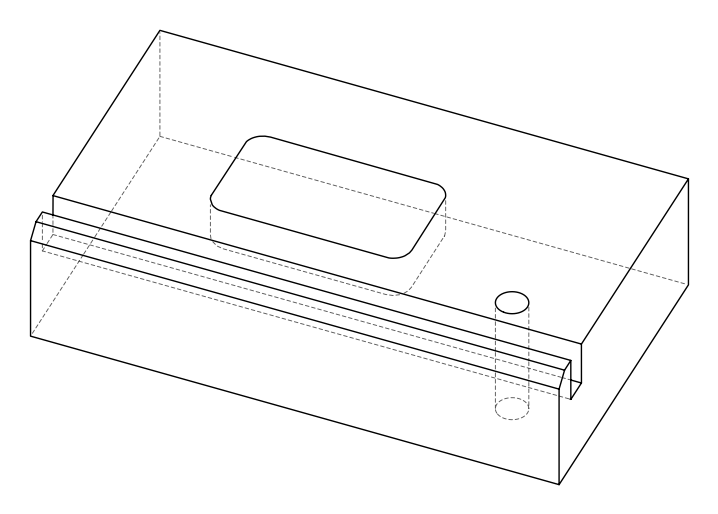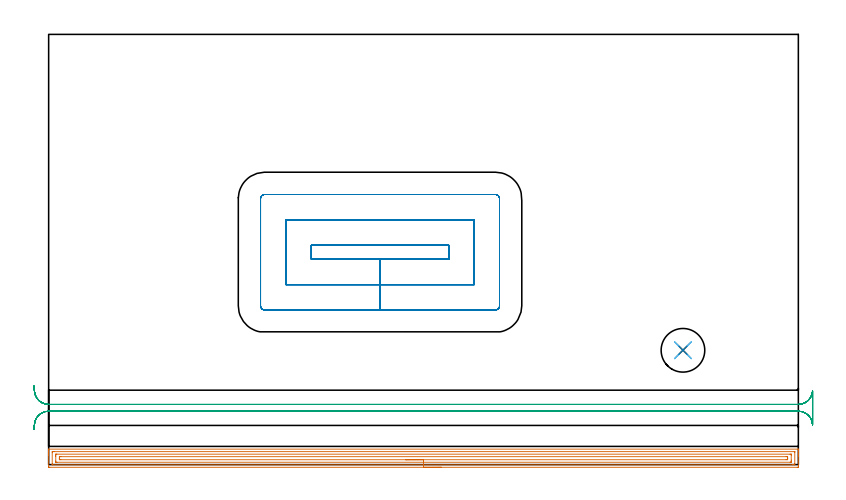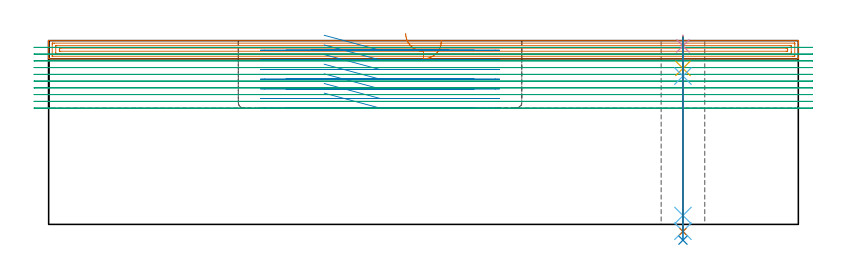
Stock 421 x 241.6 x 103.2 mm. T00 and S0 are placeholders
(PLAN: 8 operations, 7 tool changes, 46.9 min)
(1 AREA_MILL | FG_CHAMFER_SURFACE | UGT0205_001 | 13.7 min | 21879 mm3)
(2 MILL_RECTANGULAR_POCKET | POCKET_RECTANGULAR_STRAIGHT | NXT0201_007 | Follow Part, ap 6.25, ae 75% | 13.23 min | 534161 mm3)
(3 MILL_RECTANGULAR_SLOT | SLOT_RECTANGULAR | NXT0201_012 | Follow Part, ap 4, ae 75% | 18.45 min | 315954 mm3)
(4 SPOT_DRILL | STEP1HOLE | NXT0321_9005460120000 | 0.05 min | 216 mm3)
(5 DRILL_BLIND_HOLE_INTO_CENTER | STEP1HOLE | UGT0301_217 | 0.07 min | 911 mm3)
(6 GUN_DRILL_THROUGH_HOLE | STEP1HOLE | UGT0307_007 | 0.52 min | 7041 mm3)
(7 DRILL_TO_ENLARGE_THROUGH_HOLE | STEP1HOLE | NXT0301_104 | 0.44 min | 7688 mm3)
(8 DRILL_TO_ENLARGE_THROUGH_HOLE_1 | STEP1HOLE | UGT0301_058 | 0.46 min | 32761 mm3)
(TOOL UGT0205_001 | Chamfer Mill 20 x 3 x 45 deg. | D20 FL50 Z2)
(TOOL NXT0201_007 | ENDMILL 25mm [R216.25-25050GCK54P 1620] | D25 R3 FL54 Z5)
(TOOL NXT0201_012 | ENDMILL 16mm [2P460-1600-NA 1630] | D16 FL38 Z6)
(TOOL NXT0321_9005460120000 | NC Spot Drill, 142deg, 12mm, Carbide, Uncoated | D12 PA142 FL30 Z2)
(TOOL UGT0301_217 | Twist Drill 10.4 mm | D10.4 PA118 FL82 Z2)
(TOOL UGT0307_007 | Gun Drill 10 mm | D10 PA130 FL24 Z1)
(TOOL NXT0301_104 | Carbide Drill 14mm [860.1-1400-112A1-MM 2214] | D14 PA140 FL123 Z2)
(TOOL UGT0301_058 | Twist Drill 24.5 mm | D24.5 PA118 FL160 Z2)
(OP 1 AREA_MILL)
G17 G21 G94 G90
T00 M6
G54
G17 G0 G90 X220.5 Y-1.5 S1061 M3
G43 Z113.2 H0
Z103.
G94 G1 X220.462 Z102.128 F250.
X220.348 Z101.264
X220.159 Z100.412
X219.897 Z99.58
X219.563 Z98.774
X219.16 Z98.
X218.692 Z97.264
X218.161 Z96.572
X217.571 Z95.929
X216.928 Z95.34
X216.236 Z94.809
X215.5 Z94.34
X214.726 Z93.937
X213.92 Z93.603
X213.088 Z93.341
X212.237 Z93.152
X211.372 Z93.038
X210.5 Z93.
X0.615
X0.348 Y-1.497 Z93.002
X0.01 Y-1.492 Z93.006
X0. Y-1.149 Z93.348
Y5.388 Z99.883
Y5.945 Z100.442
Y6.282 Z100.779
Y6.84 Z101.336
Y7.177 Z101.672
Y7.851 Z102.35
Y8.226 Z102.725
X0.006 Y8.634 Z103.126
X0.01 Y8.697 Z103.188
X0.168 Y8.7 Z103.2
X420.832
X420.99 Y8.697 Z103.188
X420.993 Y8.634 Z103.126
X421. Y8.226 Z102.725
Y7.85 Z102.35
Y7.177 Z101.672
Y5.946 Z100.443
Y5.388 Z99.883
Y4.773 Z99.268
Y-0.871 Z93.627
X420.997 Y-1.483 Z93.015
X420.993 Y-1.492 Z93.006
X420.385 Y-1.5 Z93.
X210.5
Y-0.086 Z94.414
X2.292 Y-0.085 Z94.415
X2.074 Y-0.081 Z94.419
X2.018 Y-0.079 Z94.421
X2.01 Y-0.067 Z94.433
X2.005 Y-0.034 Z94.466
X2.002 Y0.023 Z94.523
X2. Y0.425 Z94.925
X2.001 Y6.683 Z101.183
X2.007 Y7.177 Z101.677
X2.01 Y7.27 Z101.77
X2.184 Y7.28 Z101.78
X2.294 Y7.284 Z101.784
X2.401 Y7.285 Z101.785
X3.185 Y7.286 Z101.786
X418.708 Y7.285 Z101.785
X418.925 Y7.281 Z101.781
X418.982 Y7.279 Z101.779
X418.99 Y7.267 Z101.767
X418.995 Y7.234 Z101.734
X418.998 Y7.177 Z101.677
X419. Y6.775 Z101.275
X418.999 Y0.517 Z95.017
X418.993 Y0.023 Z94.523
X418.99 Y-0.07 Z94.43
X418.817 Y-0.08 Z94.42
X418.707 Y-0.084 Z94.416
X418.599 Y-0.085 Z94.415
X417.815 Y-0.086 Z94.414
X210.5
Y1.329 Z95.829
X4.669
X4.187 Y1.333 Z95.833
X4.028 Y1.335 Z95.835
X4.01 Y1.338 Z95.838
X4.006 Y1.399 Z95.899
X4.002 Y1.499 Z95.999
X4. Y1.999 Z96.499
Y4.682 Z99.182
X4.001 Y5.388 Z99.888
X4.002 Y5.574 Z100.074
X4.01 Y5.763 Z100.263
X4.016 Y5.865 Z100.365
X4.067 Y5.867 Z100.367
X4.187 Y5.869 Z100.369
X4.598 Y5.871 Z100.371
X416.331
X416.813 Y5.867 Z100.367
X416.972 Y5.865 Z100.365
X416.99 Y5.862 Z100.362
X416.994 Y5.801 Z100.301
X416.998 Y5.701 Z100.201
X416.999 Y5.576 Z100.076
X417. Y5.388 Z99.888
Y2.518 Z97.018
X416.999 Y1.812 Z96.312
X416.998 Y1.626 Z96.126
X416.99 Y1.437 Z95.937
X416.984 Y1.335 Z95.835
X416.933 Y1.333 Z95.833
X416.813 Y1.331 Z95.831
X416.402 Y1.329 Z95.829
X210.5
Y2.743 Z97.243
X6.83
X6.02 Y2.75 Z97.25
X6. Y3.574 Z98.074
Y3.6 Z98.1
X6.018 Y4.45 Z98.95
X6.867 Y4.457 Z98.957
X414.17
X414.981 Y4.45 Z98.95
X415. Y3.626 Z98.126
Y3.6 Z98.1
X414.983 Y2.75 Z97.25
X414.133 Y2.743 Z97.243
X210.5
X209.629 Z97.281
X208.764 Z97.395
X207.912 Z97.583
X207.08 Z97.846
X206.274 Z98.18
X205.5 Z98.582
X204.764 Z99.051
X204.072 Z99.582
X203.429 Z100.172
X202.84 Z100.815
X202.309 Z101.507
X201.84 Z102.243
X201.437 Z103.017
X201.103 Z103.822
X200.841 Z104.655
X200.652 Z105.506
X200.538 Z106.371
X200.5 Z107.243
G0 Z113.2
M5
M2
(OP 2 MILL_RECTANGULAR_POCKET)
G17 G21 G94 G90
T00 M6
G54
G17 G0 G90 X154.698 Y115.3 S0 M3
G43 Z113.2 H1
Z106.2
G94 G1 X186.1 Z97.786 F250.
X224.7 F500.
Y123.2
X147.5
Y115.3
X186.1
Y101.05
X238.95
Y137.45
X133.25
Y101.05
X186.1
Y86.8
X250.8
G3 X253.2 Y89.2 R2.4
G1 Y149.3
G3 X250.8 Y151.7 R2.4
G1 X121.4
G3 X119. Y149.3 R2.4
G1 Y89.2
G3 X121.4 Y86.8 R2.4
G1 X186.1
X187.1
G0 X154.698 Y115.3 Z100.786
G1 X186.1 Z92.371 F250.
X224.7 F500.
Y123.2
X147.5
Y115.3
X186.1
Y101.05
X238.95
Y137.45
X133.25
Y101.05
X186.1
Y86.8
X250.8
G3 X253.2 Y89.2 R2.4
G1 Y149.3
G3 X250.8 Y151.7 R2.4
G1 X121.4
G3 X119. Y149.3 R2.4
G1 Y89.2
G3 X121.4 Y86.8 R2.4
G1 X186.1
X187.1
G0 X154.698 Y115.3 Z95.371
G1 X186.1 Z86.957 F250.
X224.7 F500.
Y123.2
X147.5
Y115.3
X186.1
Y101.05
X238.95
Y137.45
X133.25
Y101.05
X186.1
Y86.8
X250.8
G3 X253.2 Y89.2 R2.4
G1 Y149.3
G3 X250.8 Y151.7 R2.4
G1 X121.4
G3 X119. Y149.3 R2.4
G1 Y89.2
G3 X121.4 Y86.8 R2.4
G1 X186.1
X187.1
G0 X154.698 Y115.3 Z89.957
G1 X186.1 Z81.543 F250.
X224.7 F500.
Y123.2
X147.5
Y115.3
X186.1
Y101.05
X238.95
Y137.45
X133.25
Y101.05
X186.1
Y86.8
X250.8
G3 X253.2 Y89.2 R2.4
G1 Y149.3
G3 X250.8 Y151.7 R2.4
G1 X121.4
G3 X119. Y149.3 R2.4
G1 Y89.2
G3 X121.4 Y86.8 R2.4
G1 X186.1
X187.1
G0 X154.698 Y115.3 Z84.543
G1 X186.1 Z76.129 F250.
X224.7 F500.
Y123.2
X147.5
Y115.3
X186.1
Y101.05
X238.95
Y137.45
X133.25
Y101.05
X186.1
Y86.8
X250.8
G3 X253.2 Y89.2 R2.4
G1 Y149.3
G3 X250.8 Y151.7 R2.4
G1 X121.4
G3 X119. Y149.3 R2.4
G1 Y89.2
G3 X121.4 Y86.8 R2.4
G1 X186.1
X187.1
G0 X154.698 Y115.3 Z79.129
G1 X186.1 Z70.714 F250.
X224.7 F500.
Y123.2
X147.5
Y115.3
X186.1
Y101.05
X238.95
Y137.45
X133.25
Y101.05
X186.1
Y86.8
X250.8
G3 X253.2 Y89.2 R2.4
G1 Y149.3
G3 X250.8 Y151.7 R2.4
G1 X121.4
G3 X119. Y149.3 R2.4
G1 Y89.2
G3 X121.4 Y86.8 R2.4
G1 X186.1
X187.1
G0 X154.698 Y115.3 Z73.714
G1 X186.1 Z65.3 F250.
X224.7 F500.
Y123.2
X147.5
Y115.3
X186.1
Y101.05
X238.95
Y137.45
X133.25
Y101.05
X186.1
Y86.8
X250.8
G3 X253.2 Y89.2 R2.4
G1 Y149.3
G3 X250.8 Y151.7 R2.4
G1 X121.4
G3 X119. Y149.3 R2.4
G1 Y89.2
G3 X121.4 Y86.8 R2.4
G1 X186.1
X187.1
G0 Z113.2
M5
M2
(OP 3 MILL_RECTANGULAR_SLOT)
G17 G21 G94 G90
T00 M6
G54
G17 G0 G90 X-8.23 Y19.703 S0 M3
G43 Z113.2 H1
Z99.41
G94 G1 X-7.97 Y22.692 F250.
G2 X0. Y30. R8. F500.
G1 X421.
G2 X428.99 Y22.4 R8.
G1 X429.
Y41.4
X428.99
G2 X421. Y33.8 R8.
G1 X0.
G2 X-7.97 Y41.108 R8.
G1 X-8.23 Y44.097 F250.
G0 Y19.703 Z95.62
G1 X-7.97 Y22.692
G2 X0. Y30. R8. F500.
G1 X421.
G2 X428.99 Y22.4 R8.
G1 X429.
Y41.4
X428.99
G2 X421. Y33.8 R8.
G1 X0.
G2 X-7.97 Y41.108 R8.
G1 X-8.23 Y44.097 F250.
G0 Y19.703 Z91.83
G1 X-7.97 Y22.692
G2 X0. Y30. R8. F500.
G1 X421.
G2 X428.99 Y22.4 R8.
G1 X429.
Y41.4
X428.99
G2 X421. Y33.8 R8.
G1 X0.
G2 X-7.97 Y41.108 R8.
G1 X-8.23 Y44.097 F250.
G0 Y19.703 Z88.04
G1 X-7.97 Y22.692
G2 X0. Y30. R8. F500.
G1 X421.
G2 X428.99 Y22.4 R8.
G1 X429.
Y41.4
X428.99
G2 X421. Y33.8 R8.
G1 X0.
G2 X-7.97 Y41.108 R8.
G1 X-8.23 Y44.097 F250.
G0 Y19.703 Z84.25
G1 X-7.97 Y22.692
G2 X0. Y30. R8. F500.
G1 X421.
G2 X428.99 Y22.4 R8.
G1 X429.
Y41.4
X428.99
G2 X421. Y33.8 R8.
G1 X0.
G2 X-7.97 Y41.108 R8.
G1 X-8.23 Y44.097 F250.
G0 Y19.703 Z80.46
G1 X-7.97 Y22.692
G2 X0. Y30. R8. F500.
G1 X421.
G2 X428.99 Y22.4 R8.
G1 X429.
Y41.4
X428.99
G2 X421. Y33.8 R8.
G1 X0.
G2 X-7.97 Y41.108 R8.
G1 X-8.23 Y44.097 F250.
G0 Y19.703 Z76.67
G1 X-7.97 Y22.692
G2 X0. Y30. R8. F500.
G1 X421.
G2 X428.99 Y22.4 R8.
G1 X429.
Y41.4
X428.99
G2 X421. Y33.8 R8.
G1 X0.
G2 X-7.97 Y41.108 R8.
G1 X-8.23 Y44.097 F250.
G0 Y19.703 Z72.88
G1 X-7.97 Y22.692
G2 X0. Y30. R8. F500.
G1 X421.
G2 X428.99 Y22.4 R8.
G1 X429.
Y41.4
X428.99
G2 X421. Y33.8 R8.
G1 X0.
G2 X-7.97 Y41.108 R8.
G1 X-8.23 Y44.097 F250.
G0 Y19.703 Z69.09
G1 X-7.97 Y22.692
G2 X0. Y30. R8. F500.
G1 X421.
G2 X428.99 Y22.4 R8.
G1 X429.
Y41.4
X428.99
G2 X421. Y33.8 R8.
G1 X0.
G2 X-7.97 Y41.108 R8.
G1 X-8.23 Y44.097 F250.
G0 Y19.703 Z65.3
G1 X-7.97 Y22.692
G2 X0. Y30. R8. F500.
G1 X421.
G2 X428.99 Y22.4 R8.
G1 X429.
Y41.4
X428.99
G2 X421. Y33.8 R8.
G1 X0.
G2 X-7.97 Y41.108 R8.
G1 X-8.23 Y44.097 F250.
G0 Z113.2
M5
M2
(OP 4 SPOT_DRILL)
G17 G21 G94 G90
T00 M6
G54
G17 G0 G90 X356.2 Y64.2 S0 M3
G43 Z113.2 H0
G94 G81 G98 Z100.2 F250. R106.2
G80
M5
M2
(OP 5 DRILL_BLIND_HOLE_INTO_CENTER)
G17 G21 G94 G90
T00 M6
G54
G17 G0 G90 X356.2 Y64.2 S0 M3
G43 Z113.2 H0
G94 G81 G98 Z87.6 F250. R105.2
G80
M5
M2
(OP 6 GUN_DRILL_THROUGH_HOLE)
G17 G21 G94 G90
T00 M6
G54
G17 G0 G90 X356.2 Y64.2 M8
G43 Z113.2 H0
Z100.168
S716 M3
G94 G1 Z83.273 F125. M26
G4 X.084
Z5. F250.
G4 X.084
Z-3.832 F125.
G4 X.084
M5
M9
G0 Z100.168
Z113.2
M2
(OP 7 DRILL_TO_ENLARGE_THROUGH_HOLE)
G17 G21 G94 G90
T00 M6
G54
G17 G0 G90 X356.2 Y64.2 S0 M3
G43 Z113.2 H1
G94 G73 G98 Z-4.048 F250. Q13.406 R105.2
G80
M5
M2
(OP 8 DRILL_TO_ENLARGE_THROUGH_HOLE_1)
G17 G21 G94 G90
T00 M6
G54
G17 G0 G90 X356.2 Y64.2 S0 M3
G43 Z113.2 H0
G94 G73 G98 Z-8.861 F250. Q22.412 R105.2
G80
M5
M2
